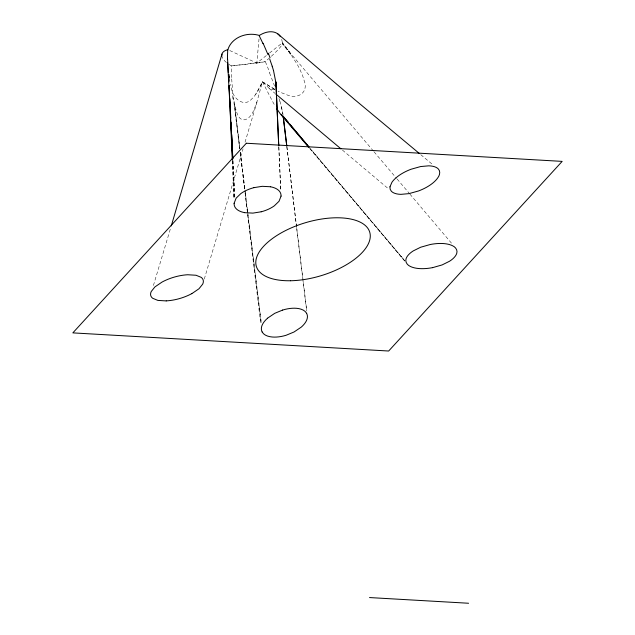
<?xml version="1.0" encoding="UTF-8"?>
<svg xmlns="http://www.w3.org/2000/svg" width="635" height="635" viewBox="0 0 635 635"><rect width="100%" height="100%" fill="white"/><g stroke="black" fill="none" stroke-linecap="round" stroke-linejoin="round"><path stroke-width="0.48" stroke-dasharray="3.17 2.38" d="M228.735 64.246A23.685 9.954 16.6 0 0 231.442 65.921L256.826 63.095L259.024 38.894M274.598 89.352L262.485 81.836L256.516 103.275A60.468 44.394 -72 0 1 254.198 108.934C250.627 120.047 239.951 125.603 236.387 111.014A58.356 42.736 -72.2 0 1 235.133 106.72L233.497 98.687M204.295 279.043L243.054 148.868M245.031 142.216L257.191 101.362M153.416 285.48L170.426 228.743M274.63 89.289L262.485 81.836L258.731 89.598L254.833 95.567A60.468 42.093 42.5 0 1 251.968 98.735C244.348 107.871 233.124 98.671 231.672 89.392A58.356 40.735 42.3 0 1 230.378 85.122L230.188 84.28M274.518 89.535L271.701 89.789A60.468 18.383 82.9 0 1 269.74 88.813L262.485 81.836L255.683 94.432M229.711 50.514L256.826 63.095L266.382 55.515M269.565 52.991L282.305 42.886A23.685 15.407 -49.9 0 0 281.495 38.933M256.826 63.095L265.073 61.73A23.685 3.104 -40.2 0 0 282.305 42.886A223.885 197.906 -12.3 0 1 290.076 53.134L297.013 64.008A130.246 115.141 -12.3 0 1 299.561 68.747L302.125 74.43A61.143 54.046 -12.3 0 1 304.062 80.351C309.197 92.98 296.894 100.005 286.139 94.472A59.19 52.332 -12.3 0 1 281.535 92.742L278.019 91.13M231.442 65.921L265.073 61.73M420.799 154.694L432.959 164.838M269.081 88.368L275.13 93.456M342.44 150.098L388.572 188.92M373.42 151.066L282.488 43.775L291.132 54.666L282.472 43.029M374.063 151.821L396.47 178.268M397.113 179.022L409.281 193.373M409.924 194.135L452.826 244.753M309.777 148.606L404.852 260.826L310.507 148.796M309.872 148.153L404.876 261.334M282.305 42.886L291.132 54.666M262.485 81.836L272.463 101.282A60.468 14.653 65.6 0 0 275.304 106.291M269.55 72.874L274.566 86.011M278.987 98.544L279.829 101.155M233.22 96.845L239.673 148.892M240.165 152.821L245.039 192.095M245.158 193.08L247.713 213.701M247.84 214.686L261.239 322.699L240.395 152.344M286.877 146.733L296.537 226.417M296.656 227.393L306.8 311.015M239.911 148.407L234.49 104.1L239.776 148.368M283.019 114.617L281.122 105.426L282.94 114.268M286.837 146.637L306.705 311.444M240.244 152.305L244.943 191.659M245.062 192.643L260.802 324.469M232.743 93.147L231.608 77.613M232.847 160.56L234.894 199.144M232.95 160.703L234.799 197.175M278.821 146.971L280.781 190.365M278.813 147.217L280.749 190.77M232.339 161.107L233.966 198.747M232.608 160.377L233.982 199.184M265.398 61.77A227.306 55.023 65.6 0 1 269.899 72.977M226.409 62.492A23.685 9.954 16.6 0 1 222.194 57.142M231.791 77.557A227.306 166.934 -72 0 1 231.64 65.881M233.005 98.917A130.302 96.298 -71.6 0 1 232.235 93.353M279.876 101.195A58.356 14.327 65.5 0 1 281.178 105.473"/><path stroke-width="0.95" d="M281.083 196.088L279.019 201.279L274.32 205.835A20.78 9.692 -16.8 0 1 261.207 211.788M234.077 203.335L236.149 198.136L240.84 193.588A20.78 9.692 -16.8 0 1 253.952 187.642M275.86 86.55L276.003 83.876M221.964 54.118L171.275 225.901M267.518 318.198L274.749 313.317L282.623 310.063M191.826 293.648L198.993 288.75L202.684 284.139A20.78 9.692 -16.8 0 0 201.2 277.352L196.04 275.257L187.69 274.749A30.718 14.327 -16.8 0 0 162.115 282.027L154.924 286.909L151.241 291.521A20.78 9.692 -16.8 0 0 152.718 298.299L157.869 300.403L166.211 300.911M253.952 187.65L262.247 186.317L270.637 186.769M261.207 211.78L252.905 213.114L244.507 212.661M432.53 267.668L442.143 264.914L449.54 261.247A20.78 9.692 -16.8 0 0 456.74 253.389C457.867 250.166 455.454 246.991 452.572 245.753A30.718 14.327 -16.8 0 0 430.292 244.499L420.68 247.221L413.266 250.896A20.78 9.692 -16.8 0 0 406.067 258.762C404.94 261.985 407.368 265.16 410.25 266.39A30.718 14.327 -16.8 0 0 432.53 267.637M369.514 597.559L468.582 603.25M282.178 115.491L280.146 113.681L276.614 108.482M419.275 153.424L354.655 99.536L277.757 33.846M275.892 94.091L340.924 148.828M281.059 114.713L308.499 147.098M309.229 147.28L289.465 123.817L308.594 146.637M262.144 332.01C264.152 335.463 268.399 336.637 272.129 337.002A20.78 9.692 -16.8 0 0 286.147 335.256L294.021 332.002L301.252 327.128A30.718 14.327 -16.8 0 0 306.594 313.333M306.649 313.309C304.641 309.856 300.387 308.673 296.664 308.308A20.78 9.692 -16.8 0 0 282.623 310.063M263.08 43.22L267.994 54.618M269.724 59.095L272.201 66.191M273.494 70.453L275.955 82.899M283.178 116.237L286.758 145.748M283.17 116.229L286.806 146.106M228.259 72.612L227.608 59.285M227.648 62.595L232.743 158.575M228.902 80.843L228.656 75.914L228.91 81.859M229.156 85.773L229.552 93.662M229.806 98.592L230.203 106.482M230.402 110.419L230.807 118.308M231.005 122.253L231.45 131.127M231.6 134.08L232.855 158.726M278.773 145.986L275.876 81.891L278.709 145.24M229.084 85.82L232.251 159.123M231.33 124.936L231.465 129.04M231.688 134.779L232.577 159.393M221.948 56.293A23.685 9.954 16.6 0 1 227.901 49.673A23.685 19.645 -2.6 0 1 259.334 35.441A23.685 15.407 -49.9 0 1 280.4 36.679M227.465 59.23A227.306 158.218 42.5 0 1 227.774 49.625M229.402 77.692A130.302 90.162 43 0 1 228.933 74.382M259.27 35.909A227.306 69.128 82.9 0 1 263.001 43.688M272.185 66.246A58.356 17.566 82.8 0 1 273.479 70.501M268.295 53.253A130.302 40.465 83.2 0 1 270.065 57.745M262.191 331.994A30.718 14.327 -16.8 0 1 267.565 318.206M191.802 293.632A30.718 14.327 -16.8 0 1 166.235 300.879M270.597 186.793A30.718 14.327 -16.8 0 1 281.027 196.104M244.546 212.63A30.718 14.327 -16.8 0 1 234.132 203.319M389.961 186.833L390.144 189.198L391.351 191.238A20.78 9.692 -16.8 0 0 400.947 194.35L409.003 193.627L418.624 190.929A30.718 14.327 -16.8 0 0 437.729 177.903C439.69 175.45 440.761 171.45 438.309 168.942A20.78 9.692 -16.8 0 0 428.728 165.83L420.68 166.545L411.051 169.243A30.718 14.327 -16.8 0 0 391.938 182.261L389.961 186.833M246.34 143.24L72.842 332.883L388.66 351.02L562.158 161.385L246.34 143.24M288.195 122.309L283.091 116.253L288.195 122.333M290.417 280.749A59.214 27.615 -16.8 0 0 369.887 232.751A59.214 27.615 -16.8 0 0 278.797 234.307A59.214 27.615 -16.8 0 0 290.417 280.749"/></g></svg>
